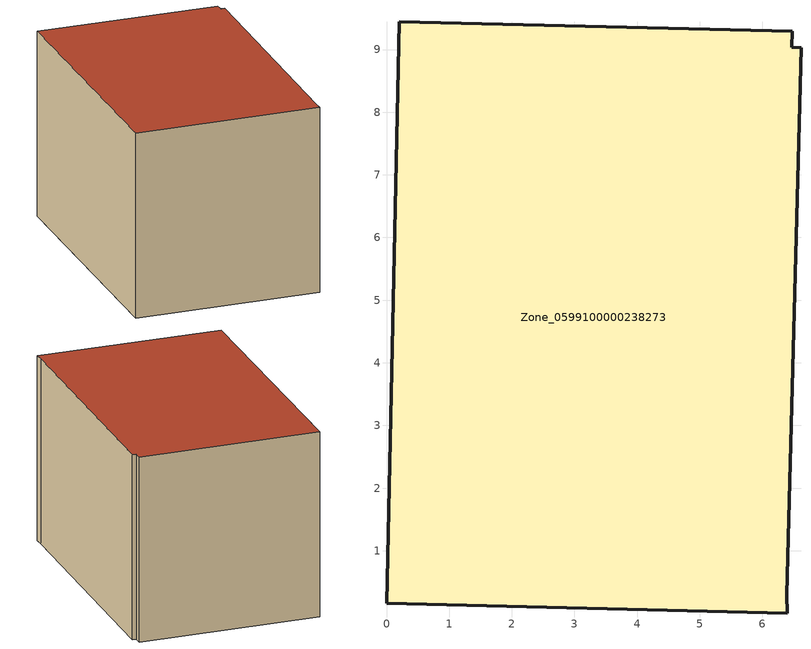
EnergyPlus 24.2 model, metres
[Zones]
Zone_0599100000238273
 floor ground (C_G): 6.47,9.29 6.47,9.03 6.62,9.03 6.38,0.3 6.39,0 0,0.16 0.2,9.45 z0
 wall outside (C_F): 6.47,9.29 0.2,9.45 0,0.16 6.39,0 6.38,0.3 6.62,9.03 6.47,9.03 6.47,9.29 z0:6.52
 roof outside (C_R): 6.47,9.03 6.47,9.29 0.2,9.45 0,0.16 6.39,0 6.38,0.3 6.62,9.03 z6.52
[BUILDING]
Pand.0599100000238273: North Axis=0; Terrain=City; Loads Convergence Tolerance Value=0.04; Temperature Convergence Tolerance Value=0.4; Solar Distribution=FullExterior; Maximum Number of Warmup Days=25; Minimum Number of Warmup Days=1
[Site:Location]
Rotterdam.The.Hague.AP_ZH_NLD Design_Conditions: Latitude=51.96; Longitude=4.45; Time Zone=1; Elevation=-4.5
[SITE:GROUNDTEMPERATURE:BUILDINGSURFACE]
18, 18, 18, 18, 18, 18, 18, 18, 18, 18, 18, 18
[MATERIAL] Thermal Absorptance=0.9; Solar Absorptance=0.7; Visible Absorptance=0.7
Name | Roughness | Thickness | Conductivity | Density | Specific Heat
G.TC.1946-1964 | MediumSmooth | 0.15 | 1 | 540 | 1210
F.TC.1946-1964 | Rough | 0.3 | 0.857143 | 1920 | 840
R.TC.1946-1964 | MediumRough | 0.2 | 0.235294 | 1500 | 1000
[CONSTRUCTION]
C_G: G.TC.1946-1964
C_F: F.TC.1946-1964
C_R: R.TC.1946-1964
[ZONE]
Zone_0599100000238273: Type=1; Multiplier=1; Ceiling Height=Autocalculate; Volume=Autocalculate; Floor Area=autocalculate; Part of Total Floor Area=Yes
[ZONEINFILTRATION:DESIGNFLOWRATE]
Infil_Zone_0599100000238273: Zone or ZoneList or Space or SpaceList=Zone_0599100000238273; Schedule=AlwaysOn; Design Flow Rate Calculation Method=Flow/Area; Flow Rate per Floor Area=0.003; Constant Term Coefficient=1; Temperature Term Coefficient=0; Velocity Term Coefficient=0; Velocity Squared Term Coefficient=0
[HVACTEMPLATE:ZONE:IDEALLOADSAIRSYSTEM]
Zone_0599100000238273: Maximum Heating Supply Air Temperature=50; Minimum Cooling Supply Air Temperature=13; Maximum Heating Supply Air Humidity Ratio=0.0156; Minimum Cooling Supply Air Humidity Ratio=0.0077; Heating Limit=NoLimit; Cooling Limit=NoLimit; Dehumidification Control Type=ConstantSensibleHeatRatio; Cooling Sensible Heat Ratio=0.7; Dehumidification Setpoint=60; Humidification Control Type=None; Humidification Setpoint=30; Outdoor Air Method=None; Outdoor Air Flow Rate per Person=0.00944; Outdoor Air Flow Rate per Zone Floor Area=0; Outdoor Air Flow Rate per Zone=0; Demand Controlled Ventilation Type=None; Outdoor Air Economizer Type=NoEconomizer; Heat Recovery Type=None; Sensible Heat Recovery Effectiveness=0.7; Latent Heat Recovery Effectiveness=0.65
[ZONECONTROL:THERMOSTAT]
ThermostatControl_Zone_0599100000238273: Zone or ZoneList=Zone_0599100000238273; Control Type Schedule=DualSetpointControlType; Control 1=Thermostat_Zone_0599100000238273; Temperature Difference Between Cutout And Setpoint=0
[THERMOSTATSETPOINT:DUALSETPOINT]
Thermostat_Zone_0599100000238273: Heating Setpoint Temperature Schedule=HeatingSetpoint_Zone_0599100000238273; Cooling Setpoint Temperature Schedule=CoolingSetpoint_Zone_0599100000238273
[SCHEDULE:COMPACT]
HeatingSetpoint_Zone_0599100000238273: Through: 12/31, For: AllDays, Until: 24:00, 21
CoolingSetpoint_Zone_0599100000238273: Through: 12/31, For: AllDays, Until: 24:00, 24
DualSetpointControlType: Through: 12/31, For: AllDays, Until: 24:00, 4
AlwaysOn: Through: 12/31, For: AllDays, Until: 24:00, 1
